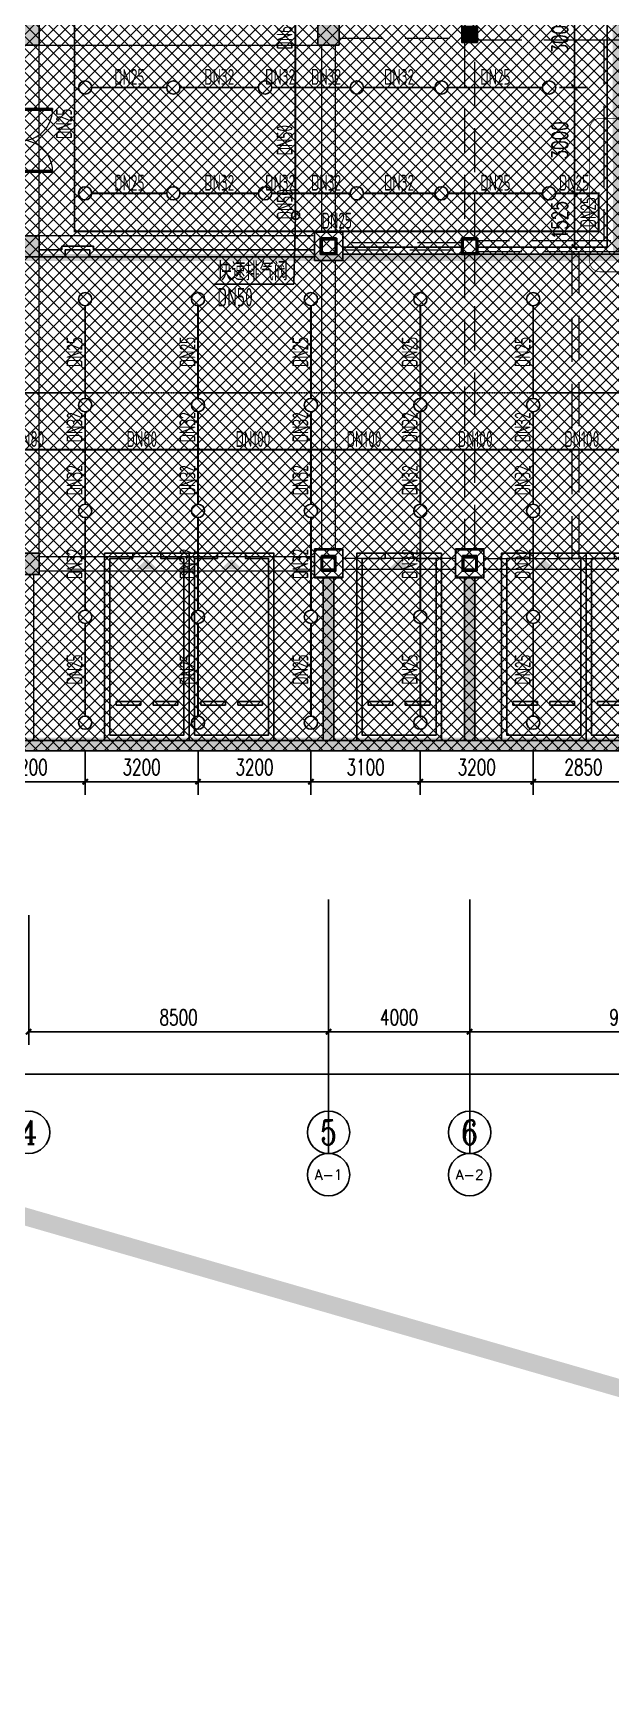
# Model space of a CAD drawing. Extents: x 6824721 to 16538177, y 2478193 to 6665639.
# Drawn here: x 8722892 to 8739264, y 2703713 to 2750739 of the extents above; entities that cross this region are included whole.
import ezdxf
from ezdxf.enums import TextEntityAlignment as Align

# ---------------------------------------------------------------- set-up
doc = ezdxf.new("R2010")
doc.units = 0
doc.header["$LTSCALE"] = 10
for name, pattern in [('__DASH', [0.35, 0.25, -0.1]), ('DASH', [0.35, 0.25, -0.1]), ('短虚线', [187.5, 125, -62.5])]:
    doc.linetypes.add(name, pattern=pattern)
for name, color, linetype in [('0-wo', 8, 'Continuous'), ('00-停车位', 67, 'Continuous'), ('A-COLUMN', 2, 'Continuous'), ('A-WALL', 2, 'Continuous'), ('AXIS', 3, 'Continuous'), ('AXIS_TEXT', 7, 'Continuous'), ('PUB_HATCH', 8, 'Continuous'), ('S-梁-虚线', 4, 'DASH'), ('W-EQUIP_喷头', 7, 'Continuous'), ('W-PIPE-喷淋中', 6, 'Continuous'), ('W-TEXT_喷淋', 7, 'Continuous'), ('W-TWT_DIM', 3, 'Continuous'), ('W-TWT_LEAD', 3, 'Continuous'), ('W-VALVE_喷淋', 7, 'Continuous'), ('WALL', 9, 'Continuous')]:
    doc.layers.add(name, color=color, linetype=linetype)
doc.layers.add('钢柱', color=51, linetype='Continuous', lineweight=35)
doc.layers.add('钢梁', color=141, linetype='Continuous', lineweight=18)
doc.styles.add('_TCH_AXIS', font='COMPLEX', dxfattribs={"bigfont": 'GBCBIG'})
doc.styles.add('_TCH_DIM_T3', font='SIMPLEX', dxfattribs={"width": 0.705882, "bigfont": 'GBCBIG'})
doc.styles.add('_TWT_PIPEDN', font='TSSDENG', dxfattribs={"width": 0.8, "height": 3.5, "bigfont": 'TSSDCHN'})
doc.styles.add('_TWT_SERIAL', font='TSSDENG', dxfattribs={"width": 0.8, "height": 3.5, "bigfont": 'TSSDCHN'})
doc.styles.add('COMPLEX', font='COMPLEX')
doc.styles.add('STANDARD_T3', font='TSSDENG.shx', dxfattribs={"width": 0.56, "bigfont": 'TSSDCHN.shx'})
doc.dimstyles.new('_TCH_ARCH&&150', dxfattribs={"dimtxt": 525, "dimasz": 150, "dimexe": 375, "dimexo": 450, "dimgap": 150, "dimtad": 1, "dimdec": 0, "dimzin": 0, "dimdsep": 46, "dimtxsty": 'STANDARD_T3', "dimblk": 'ARCHTICK', "dimcen": 0.09, "dimclrt": 7, "dimazin": 2, "dimtfac": 1, "dimtdec": 0, "dimtix": 1, "dimtmove": 2, "dimatfit": 3, "dimfxl": 0, "dimtolj": 1, "dimtzin": 0, "dimarcsym": 0})
doc.dimstyles.new('_TWT_ARCH&&150', dxfattribs={"dimtxt": 446.25, "dimasz": 150, "dimexe": 375, "dimexo": 450, "dimgap": 189.375, "dimtad": 1, "dimdec": 0, "dimzin": 0, "dimdsep": 46, "dimtxsty": '_TCH_DIM_T3', "dimblk": 'ARCHTICK', "dimcen": 0.09, "dimclrt": 7, "dimazin": 2, "dimtfac": 1, "dimtdec": 0, "dimtix": 1, "dimtmove": 2, "dimatfit": 3, "dimfxl": 0, "dimtolj": 1, "dimtzin": 0, "dimarcsym": 0})

# ---------------------------------------------------------------- blocks, each defined once
blk = doc.blocks.new('车位2400x5300')
at = {"layer": '00-停车位', "color": 251}
for p, q in [((-875, -1000), (-175, -1000)), ((-875, -1100), (-875, -1000)), ((-875, -1100), (-175, -1100)), ((-175, -1100), (-175, -1000)), ((175, -1000), (875, -1000)), ((175, -1100), (175, -1000)), ((175, -1100), (875, -1100)), ((875, -1100), (875, -1000)), ((400, -5300), (-400, -5300))]:
    blk.add_line(p, q, dxfattribs=at)
blk.add_lwpolyline([(400, -5150), (400, -5300), (1200, -5300), (1200, 0), (-1200, 0), (-1200, -5300), (-400, -5300), (-400, -5150), (-1050, -5150), (-1050, -150), (1050, -150), (1050, -5150), (400, -5150)], dxfattribs=at)
blk.add_lwpolyline([(0, -5150, 0, 600, 0), (0, -4850, 600, 600, 0)], format="xyseb", dxfattribs=at)
blk = doc.blocks.new('_FZH')
blk.add_lwpolyline([(-0.5, -0.5), (0.5, -0.5), (0.5, 0.5), (-0.5, 0.5)], close=True)
at = {"layer": 'PUB_HATCH'}
blk.add_solid([(-0.5, -0.5), (0.5, -0.5), (-0.5, 0.5), (0.5, 0.5)], dxfattribs=at)
blk = doc.blocks.new('$DorLib2D$00000002')
for p, q in [((-0.5, 0), (-0.5, 0.4875)), ((-0.475, 0.4875), (-0.5, 0.4875)), ((-0.475, 0), (-0.475, 0.4875)), ((0.475, 0), (0.475, 0.4875)), ((0.475, 0.4875), (0.5, 0.4875)), ((0.5, 0), (0.5, 0.4875)), ((-0.5, 0), (-0.475, 0)), ((0.5, 0), (0.475, 0))]:
    blk.add_line(p, q)
at = {"lineweight": 13}
for centre, start, end in [((-0.4875, 0), 0, 88.53072), ((0.4875, 0), 91.46928, 180)]:
    blk.add_arc(centre, 0.4875, start, end, dxfattribs=at)
blk = doc.blocks.new('_AXISO')
blk.add_circle((0, 0), 0.5)
at = {"layer": 'AXIS_TEXT', "style": 'COMPLEX', "width": 1.041667}
blk.add_attdef('A', text='', height=0.56, dxfattribs=at).set_placement((-0.25, -0.28), (0.25, -0.28), align=Align.FIT)
blk = doc.blocks.new('_ArchTick')
at = {"color": 0, "linetype": 'ByBlock', "const_width": 0.4}
blk.add_lwpolyline([(-0.5, -0.5), (0.5, 0.5)], dxfattribs=at)
blk = doc.blocks.new('*D206')
at = {"layer": 'AXIS', "color": 0, "lineweight": -2, "transparency": 16777216}
for p, q in [((-75709, 625517), (-75709, 621842)), ((-67209, 625517), (-67209, 621842)), ((-75709, 622217), (-67209, 622217))]:
    blk.add_line(p, q, dxfattribs=at)
at = {"layer": 'Defpoints', "color": 0, "transparency": 16777216}
for p in [(-75709, 625967), (-67209, 625967), (-67209, 622217)]:
    blk.add_point(p, dxfattribs=at)
at = {"layer": 'AXIS', "color": 0, "lineweight": -2, "transparency": 16777216, "xscale": 150, "yscale": 150, "zscale": 150, "rotation": 180}
blk.add_blockref('_ArchTick', (-75709, 622217), dxfattribs=at)
at = {"layer": 'AXIS', "color": 0, "lineweight": -2, "transparency": 16777216, "xscale": 150, "yscale": 150, "zscale": 150}
blk.add_blockref('_ArchTick', (-67209, 622217), dxfattribs=at)
at = {"layer": 'AXIS', "color": 7, "transparency": 16777216, "insert": (-71459, 622629), "char_height": 446.2, "attachment_point": 5, "style": '_TCH_DIM_T3'}
blk.add_mtext('\\A1;8500', dxfattribs=at)
blk = doc.blocks.new('*D207')
at = {"layer": 'AXIS', "color": 0, "lineweight": -2, "transparency": 16777216}
for p, q in [((-67209, 625517), (-67209, 621842)), ((-63209, 625517), (-63209, 621842)), ((-67209, 622217), (-63209, 622217))]:
    blk.add_line(p, q, dxfattribs=at)
at = {"layer": 'Defpoints', "color": 0, "transparency": 16777216}
for p in [(-67209, 625967), (-63209, 625967), (-63209, 622217)]:
    blk.add_point(p, dxfattribs=at)
at = {"layer": 'AXIS', "color": 0, "lineweight": -2, "transparency": 16777216, "xscale": 150, "yscale": 150, "zscale": 150, "rotation": 180}
blk.add_blockref('_ArchTick', (-67209, 622217), dxfattribs=at)
at = {"layer": 'AXIS', "color": 0, "lineweight": -2, "transparency": 16777216, "xscale": 150, "yscale": 150, "zscale": 150}
blk.add_blockref('_ArchTick', (-63209, 622217), dxfattribs=at)
at = {"layer": 'AXIS', "color": 7, "transparency": 16777216, "insert": (-65209, 622629), "char_height": 446.2, "attachment_point": 5, "style": '_TCH_DIM_T3'}
blk.add_mtext('\\A1;4000', dxfattribs=at)
blk = doc.blocks.new('*D208')
at = {"layer": 'AXIS', "color": 0, "lineweight": -2, "transparency": 16777216}
for p, q in [((-63209, 625517), (-63209, 621842)), ((-54209, 625517), (-54209, 621842)), ((-63209, 622217), (-54209, 622217))]:
    blk.add_line(p, q, dxfattribs=at)
at = {"layer": 'Defpoints', "color": 0, "transparency": 16777216}
for p in [(-63209, 625967), (-54209, 625967), (-54209, 622217)]:
    blk.add_point(p, dxfattribs=at)
at = {"layer": 'AXIS', "color": 0, "lineweight": -2, "transparency": 16777216, "xscale": 150, "yscale": 150, "zscale": 150, "rotation": 180}
blk.add_blockref('_ArchTick', (-63209, 622217), dxfattribs=at)
at = {"layer": 'AXIS', "color": 0, "lineweight": -2, "transparency": 16777216, "xscale": 150, "yscale": 150, "zscale": 150}
blk.add_blockref('_ArchTick', (-54209, 622217), dxfattribs=at)
at = {"layer": 'AXIS', "color": 7, "transparency": 16777216, "insert": (-58709, 622629), "char_height": 446.2, "attachment_point": 5, "style": '_TCH_DIM_T3'}
blk.add_mtext('\\A1;9000', dxfattribs=at)
blk = doc.blocks.new('*D264')
at = {"layer": 'AXIS', "color": 0, "lineweight": -2, "transparency": 16777216}
for p, q in [((-95159, 625517), (-95159, 620642)), ((106241, 625517), (106241, 620642)), ((-95159, 621017), (106241, 621017))]:
    blk.add_line(p, q, dxfattribs=at)
at = {"layer": 'Defpoints', "color": 0, "transparency": 16777216}
for p in [(-95159, 625967), (106241, 625967), (106241, 621017)]:
    blk.add_point(p, dxfattribs=at)
at = {"layer": 'AXIS', "color": 0, "lineweight": -2, "transparency": 16777216, "xscale": 150, "yscale": 150, "zscale": 150, "rotation": 180}
blk.add_blockref('_ArchTick', (-95159, 621017), dxfattribs=at)
at = {"layer": 'AXIS', "color": 0, "lineweight": -2, "transparency": 16777216, "xscale": 150, "yscale": 150, "zscale": 150}
blk.add_blockref('_ArchTick', (106241, 621017), dxfattribs=at)
at = {"layer": 'AXIS', "color": 7, "transparency": 16777216, "insert": (5541, 621429), "char_height": 446.2, "attachment_point": 5, "style": '_TCH_DIM_T3'}
blk.add_mtext('\\A1;201400', dxfattribs=at)
blk = doc.blocks.new('jkytk')
at = {"layer": 'WALL', "color": 1, "const_width": 200}
blk.add_lwpolyline([(8417164, 2796727), (8417164, 2780577), (8413214, 2780577), (8413214, 2783127), (8411314, 2783127), (8411314, 2765427), (8417114, 2765427), (8417114, 2753027), (8434039, 2753027), (8434014, 2802402), (8425839, 2802402), (8425839, 2801652), (8417164, 2801652), (8417164, 2796727)], dxfattribs=at)
blk.add_lwpolyline([(8466189, 2792334), (8461189, 2792327), (8461189, 2792327), (8434039, 2792327), (8434039, 2753027), (8434039, 2753027), (8434039, 2759127), (8434039, 2759127), (8434039, 2753027), (8403214, 2753027), (8403214, 2744027), (8403214, 2744027), (8403214, 2739327), (8479774, 2739327), (8512896, 2775811), (8504549, 2783327), (8498891, 2783328), (8498891, 2792315), (8482776, 2792342), (8482776, 2801322), (8466189, 2801322)], close=True, dxfattribs=at)
blk = doc.blocks.new('LIANGMOBAN')
at = {"layer": 'S-梁-虚线', "color": 8, "lineweight": 18}
for p, q in [((1853591, 31028), (1853591, 36428)), ((1853591, 36428), (1861491, 36428)), ((1861591, 36428), (1861591, 31153)), ((1861991, 31153), (1861991, 36428)), ((1861366, 31028), (1853591, 31028)), ((1853591, 22028), (1853591, 30428)), ((1853591, 30428), (1861366, 30428)), ((1861591, 30303), (1861591, 22153)), ((1861991, 22153), (1861991, 30303)), ((1861391, 21928), (1853591, 21928)), ((1865391, 21878), (1862191, 21878)), ((1866191, 21878), (1874391, 21878)), ((1853441, 16728), (1853441, 21428)), ((1853591, 21528), (1861391, 21528)), ((1862191, 21578), (1865391, 21578)), ((1866191, 21578), (1874391, 21578))]:
    blk.add_line(p, q, dxfattribs=at)
at = {"layer": '钢梁', "color": 8, "linetype": '短虚线', "lineweight": 18}
for p, q in [((1862091, 36628), (1865566, 36628)), ((1865641, 36503), (1865641, 30953)), ((1865941, 30953), (1865941, 36503)), ((1866016, 36578), (1868791, 36578)), ((1868791, 36578), (1869741, 36578)), ((1869591, 36578), (1869591, 33653)), ((1869741, 36578), (1871791, 36578)), ((1869591, 33653), (1869591, 30878)), ((1865566, 30828), (1862216, 30828)), ((1862216, 30628), (1865566, 30628)), ((1868791, 30878), (1866016, 30878)), ((1866016, 30578), (1868791, 30578)), ((1868691, 30578), (1868691, 21878)), ((1869791, 30878), (1868791, 30878)), ((1868791, 30578), (1869791, 30578)), ((1868891, 21878), (1868891, 30578)), ((1869791, 30578), (1871791, 30578)), ((1865641, 30503), (1865641, 22153)), ((1865941, 22153), (1865941, 30503))]:
    blk.add_line(p, q, dxfattribs=at)
blk = doc.blocks.new('*D1309')
at = {"layer": 'Defpoints', "color": 0, "transparency": 16777216}
for p in [(8737364, 2752201), (8738232, 2752201), (8737364, 2749201)]:
    blk.add_point(p, dxfattribs=at)
at = {"layer": 'W-TWT_DIM', "color": 0, "lineweight": -2, "transparency": 16777216}
for p, q in [((8737814, 2752201), (8738607, 2752201)), ((8738232, 2749201), (8738232, 2752201)), ((8737814, 2749201), (8738607, 2749201))]:
    blk.add_line(p, q, dxfattribs=at)
at = {"layer": 'W-TWT_DIM', "color": 0, "lineweight": -2, "transparency": 16777216, "xscale": 150, "yscale": 150, "zscale": 150}
for p, rotation in [((8738232, 2752201), 90), ((8738232, 2749201), 270)]:
    blk.add_blockref('_ArchTick', p, dxfattribs=dict(at, rotation=rotation))
at = {"layer": 'W-TWT_DIM', "color": 7, "transparency": 16777216, "insert": (8737819, 2750701), "char_height": 446.2, "attachment_point": 5, "rotation": 90, "style": '_TCH_DIM_T3'}
blk.add_mtext('\\A1;3000', dxfattribs=at)
blk = doc.blocks.new('*D1310')
at = {"layer": 'Defpoints', "color": 0, "transparency": 16777216}
for p in [(8737364, 2749201), (8738232, 2749201), (8737364, 2746201)]:
    blk.add_point(p, dxfattribs=at)
at = {"layer": 'W-TWT_DIM', "color": 0, "lineweight": -2, "transparency": 16777216}
for p, q in [((8737814, 2749201), (8738607, 2749201)), ((8738232, 2746201), (8738232, 2749201)), ((8737814, 2746201), (8738607, 2746201))]:
    blk.add_line(p, q, dxfattribs=at)
at = {"layer": 'W-TWT_DIM', "color": 0, "lineweight": -2, "transparency": 16777216, "xscale": 150, "yscale": 150, "zscale": 150}
for p, rotation in [((8738232, 2749201), 90), ((8738232, 2746201), 270)]:
    blk.add_blockref('_ArchTick', p, dxfattribs=dict(at, rotation=rotation))
at = {"layer": 'W-TWT_DIM', "color": 7, "transparency": 16777216, "insert": (8737819, 2747701), "char_height": 446.2, "attachment_point": 5, "rotation": 90, "style": '_TCH_DIM_T3'}
blk.add_mtext('\\A1;3000', dxfattribs=at)
blk = doc.blocks.new('*D1311')
at = {"layer": 'Defpoints', "color": 0, "transparency": 16777216}
for p in [(8737364, 2746201), (8738232, 2746201), (8737364, 2744676)]:
    blk.add_point(p, dxfattribs=at)
at = {"layer": 'W-TWT_DIM', "color": 0, "lineweight": -2, "transparency": 16777216}
for p, q in [((8737814, 2746201), (8738607, 2746201)), ((8738232, 2744676), (8738232, 2746201)), ((8737814, 2744676), (8738607, 2744676))]:
    blk.add_line(p, q, dxfattribs=at)
at = {"layer": 'W-TWT_DIM', "color": 0, "lineweight": -2, "transparency": 16777216, "xscale": 150, "yscale": 150, "zscale": 150}
for p, rotation in [((8738232, 2746201), 90), ((8738232, 2744676), 270)]:
    blk.add_blockref('_ArchTick', p, dxfattribs=dict(at, rotation=rotation))
at = {"layer": 'W-TWT_DIM', "color": 7, "transparency": 16777216, "insert": (8737819, 2745439), "char_height": 446.2, "attachment_point": 5, "rotation": 90, "style": '_TCH_DIM_T3'}
blk.add_mtext('\\A1;1525', dxfattribs=at)
blk = doc.blocks.new('*D1360')
at = {"layer": 'Defpoints', "color": 0, "transparency": 16777216}
for p in [(8721164, 2730855), (8724364, 2730855), (8724364, 2729529)]:
    blk.add_point(p, dxfattribs=at)
at = {"layer": 'W-TWT_DIM', "color": 0, "lineweight": -2, "transparency": 16777216}
for p, q in [((8721164, 2730405), (8721164, 2729154)), ((8724364, 2730405), (8724364, 2729154)), ((8721164, 2729529), (8724364, 2729529))]:
    blk.add_line(p, q, dxfattribs=at)
at = {"layer": 'W-TWT_DIM', "color": 0, "lineweight": -2, "transparency": 16777216, "xscale": 150, "yscale": 150, "zscale": 150, "rotation": 180}
blk.add_blockref('_ArchTick', (8721164, 2729529), dxfattribs=at)
at = {"layer": 'W-TWT_DIM', "color": 0, "lineweight": -2, "transparency": 16777216, "xscale": 150, "yscale": 150, "zscale": 150}
blk.add_blockref('_ArchTick', (8724364, 2729529), dxfattribs=at)
at = {"layer": 'W-TWT_DIM', "color": 7, "transparency": 16777216, "insert": (8722764, 2729941), "char_height": 446.2, "attachment_point": 5, "style": '_TCH_DIM_T3'}
blk.add_mtext('\\A1;3200', dxfattribs=at)
blk = doc.blocks.new('*D1361')
at = {"layer": 'Defpoints', "color": 0, "transparency": 16777216}
for p in [(8724364, 2730855), (8727564, 2730855), (8727564, 2729529)]:
    blk.add_point(p, dxfattribs=at)
at = {"layer": 'W-TWT_DIM', "color": 0, "lineweight": -2, "transparency": 16777216}
for p, q in [((8724364, 2730405), (8724364, 2729154)), ((8727564, 2730405), (8727564, 2729154)), ((8724364, 2729529), (8727564, 2729529))]:
    blk.add_line(p, q, dxfattribs=at)
at = {"layer": 'W-TWT_DIM', "color": 0, "lineweight": -2, "transparency": 16777216, "xscale": 150, "yscale": 150, "zscale": 150, "rotation": 180}
blk.add_blockref('_ArchTick', (8724364, 2729529), dxfattribs=at)
at = {"layer": 'W-TWT_DIM', "color": 0, "lineweight": -2, "transparency": 16777216, "xscale": 150, "yscale": 150, "zscale": 150}
blk.add_blockref('_ArchTick', (8727564, 2729529), dxfattribs=at)
at = {"layer": 'W-TWT_DIM', "color": 7, "transparency": 16777216, "insert": (8725964, 2729941), "char_height": 446.2, "attachment_point": 5, "style": '_TCH_DIM_T3'}
blk.add_mtext('\\A1;3200', dxfattribs=at)
blk = doc.blocks.new('*D1362')
at = {"layer": 'Defpoints', "color": 0, "transparency": 16777216}
for p in [(8727564, 2730855), (8730764, 2730855), (8730764, 2729529)]:
    blk.add_point(p, dxfattribs=at)
at = {"layer": 'W-TWT_DIM', "color": 0, "lineweight": -2, "transparency": 16777216}
for p, q in [((8727564, 2730405), (8727564, 2729154)), ((8730764, 2730405), (8730764, 2729154)), ((8727564, 2729529), (8730764, 2729529))]:
    blk.add_line(p, q, dxfattribs=at)
at = {"layer": 'W-TWT_DIM', "color": 0, "lineweight": -2, "transparency": 16777216, "xscale": 150, "yscale": 150, "zscale": 150, "rotation": 180}
blk.add_blockref('_ArchTick', (8727564, 2729529), dxfattribs=at)
at = {"layer": 'W-TWT_DIM', "color": 0, "lineweight": -2, "transparency": 16777216, "xscale": 150, "yscale": 150, "zscale": 150}
blk.add_blockref('_ArchTick', (8730764, 2729529), dxfattribs=at)
at = {"layer": 'W-TWT_DIM', "color": 7, "transparency": 16777216, "insert": (8729164, 2729941), "char_height": 446.2, "attachment_point": 5, "style": '_TCH_DIM_T3'}
blk.add_mtext('\\A1;3200', dxfattribs=at)
blk = doc.blocks.new('*D1363')
at = {"layer": 'Defpoints', "color": 0, "transparency": 16777216}
for p in [(8730764, 2730855), (8733864, 2730855), (8733864, 2729529)]:
    blk.add_point(p, dxfattribs=at)
at = {"layer": 'W-TWT_DIM', "color": 0, "lineweight": -2, "transparency": 16777216}
for p, q in [((8730764, 2730405), (8730764, 2729154)), ((8733864, 2730405), (8733864, 2729154)), ((8730764, 2729529), (8733864, 2729529))]:
    blk.add_line(p, q, dxfattribs=at)
at = {"layer": 'W-TWT_DIM', "color": 0, "lineweight": -2, "transparency": 16777216, "xscale": 150, "yscale": 150, "zscale": 150, "rotation": 180}
blk.add_blockref('_ArchTick', (8730764, 2729529), dxfattribs=at)
at = {"layer": 'W-TWT_DIM', "color": 0, "lineweight": -2, "transparency": 16777216, "xscale": 150, "yscale": 150, "zscale": 150}
blk.add_blockref('_ArchTick', (8733864, 2729529), dxfattribs=at)
at = {"layer": 'W-TWT_DIM', "color": 7, "transparency": 16777216, "insert": (8732314, 2729941), "char_height": 446.2, "attachment_point": 5, "style": '_TCH_DIM_T3'}
blk.add_mtext('\\A1;3100', dxfattribs=at)
blk = doc.blocks.new('*D1364')
at = {"layer": 'Defpoints', "color": 0, "transparency": 16777216}
for p in [(8733864, 2730855), (8737064, 2730855), (8737064, 2729529)]:
    blk.add_point(p, dxfattribs=at)
at = {"layer": 'W-TWT_DIM', "color": 0, "lineweight": -2, "transparency": 16777216}
for p, q in [((8733864, 2730405), (8733864, 2729154)), ((8737064, 2730405), (8737064, 2729154)), ((8733864, 2729529), (8737064, 2729529))]:
    blk.add_line(p, q, dxfattribs=at)
at = {"layer": 'W-TWT_DIM', "color": 0, "lineweight": -2, "transparency": 16777216, "xscale": 150, "yscale": 150, "zscale": 150, "rotation": 180}
blk.add_blockref('_ArchTick', (8733864, 2729529), dxfattribs=at)
at = {"layer": 'W-TWT_DIM', "color": 0, "lineweight": -2, "transparency": 16777216, "xscale": 150, "yscale": 150, "zscale": 150}
blk.add_blockref('_ArchTick', (8737064, 2729529), dxfattribs=at)
at = {"layer": 'W-TWT_DIM', "color": 7, "transparency": 16777216, "insert": (8735464, 2729941), "char_height": 446.2, "attachment_point": 5, "style": '_TCH_DIM_T3'}
blk.add_mtext('\\A1;3200', dxfattribs=at)
blk = doc.blocks.new('*D1365')
at = {"layer": 'Defpoints', "color": 0, "transparency": 16777216}
for p in [(8737064, 2730855), (8739914, 2730855), (8739914, 2729529)]:
    blk.add_point(p, dxfattribs=at)
at = {"layer": 'W-TWT_DIM', "color": 0, "lineweight": -2, "transparency": 16777216}
for p, q in [((8737064, 2730405), (8737064, 2729154)), ((8739914, 2730405), (8739914, 2729154)), ((8737064, 2729529), (8739914, 2729529))]:
    blk.add_line(p, q, dxfattribs=at)
at = {"layer": 'W-TWT_DIM', "color": 0, "lineweight": -2, "transparency": 16777216, "xscale": 150, "yscale": 150, "zscale": 150, "rotation": 180}
blk.add_blockref('_ArchTick', (8737064, 2729529), dxfattribs=at)
at = {"layer": 'W-TWT_DIM', "color": 0, "lineweight": -2, "transparency": 16777216, "xscale": 150, "yscale": 150, "zscale": 150}
blk.add_blockref('_ArchTick', (8739914, 2729529), dxfattribs=at)
at = {"layer": 'W-TWT_DIM', "color": 7, "transparency": 16777216, "insert": (8738489, 2729941), "char_height": 446.2, "attachment_point": 5, "style": '_TCH_DIM_T3'}
blk.add_mtext('\\A1;2850', dxfattribs=at)
blk = doc.blocks.new('$TwtSys$00000125')
blk.add_circle((0, 0, 0), 1)
blk = doc.blocks.new('*X173')
at = {"color": 0}
for p, q in [((67765, 41337), (67838, 41410)), ((67846, 41260), (67765, 41341)), ((67766, 41321), (67854, 41409)), ((67828, 41261), (67766, 41323)), ((67861, 41263), (67768, 41356)), ((67769, 41358), (67817, 41406)), ((67770, 41307), (67868, 41405)), ((67874, 41268), (67773, 41369)), ((67776, 41295), (67880, 41399)), ((67799, 41272), (67777, 41294)), ((67885, 41275), (67780, 41380)), ((67784, 41285), (67890, 41391)), ((67894, 41283), (67788, 41389)), ((67793, 41277), (67898, 41382)), ((67902, 41293), (67798, 41397)), ((67804, 41269), (67906, 41371)), ((67908, 41304), (67809, 41403)), ((67816, 41264), (67911, 41359)), ((67913, 41318), (67822, 41408)), ((67830, 41261), (67914, 41345)), ((67915, 41333), (67838, 41410)), ((67848, 41260), (67914, 41327)), ((67913, 41353), (67858, 41408)), ((67872, 41267), (67908, 41303))]:
    blk.add_line(p, q, dxfattribs=at)
blk = doc.blocks.new('$VALVE$00000374')
at = {"elevation": 0}
blk.add_lwpolyline([(-63, 0, 1), (63, 0, 1), (-63, 0, 1.063538)], format="xyb", dxfattribs=at)
at = {"color": 7}
for radius in [6.64, 4.98]:
    blk.add_circle((0, 0, 0), radius, dxfattribs=at)
for p in [(-63, 0, 0), (63, 0, 0)]:
    blk.add_point(p)
at = {"color": 7, "xscale": 0.0637181236379547, "yscale": 0.0637181236379547, "zscale": 0.0637181236379547}
blk.add_blockref('*X173', (-4323, -2634, 0), dxfattribs=at)
blk = doc.blocks.new('wet 45u67i')
at = {"layer": 'AXIS', "color": 3}
for p, q in [((-67208.6, 625966.8), (-67208.6, 618766.8)), ((-67208.6, 625966.8), (-67208.6, 619966.8)), ((-63208.6, 625966.8), (-63208.6, 618766.8)), ((-63208.6, 625966.8), (-63208.6, 619966.8))]:
    blk.add_line(p, q, dxfattribs=at)
ref = blk.add_blockref('_AXISO', (-75708.6, 619366.8), dxfattribs=dict(at, xscale=1200, yscale=1200, zscale=1200))
ref.add_attrib('A', '4', dxfattribs={"layer": 'AXIS_TEXT', "height": 668.2, "style": '_TCH_AXIS'}).set_placement((-75963.2, 619032.8), (-75454.1, 619032.8), align=Align.FIT)
ref = blk.add_blockref('_AXISO', (-67208.6, 619366.8), dxfattribs=dict(at, xscale=1200, yscale=1200, zscale=1200))
ref.add_attrib('A', '5', dxfattribs={"layer": 'AXIS_TEXT', "height": 698.9, "style": '_TCH_AXIS'}).set_placement((-67441.6, 619017.4), (-66975.6, 619017.4), align=Align.FIT)
ref = blk.add_blockref('_AXISO', (-63208.6, 619366.8), dxfattribs=dict(at, xscale=1200, yscale=1200, zscale=1200))
ref.add_attrib('A', '6', dxfattribs={"layer": 'AXIS_TEXT', "height": 698.9, "style": '_TCH_AXIS'}).set_placement((-63441.6, 619017.4), (-62975.6, 619017.4), align=Align.FIT)
ref = blk.add_blockref('_AXISO', (-67208.6, 618166.8), dxfattribs=dict(at, xscale=1200, yscale=1200, zscale=1200))
ref.add_attrib('A', 'A-1', dxfattribs={"layer": 'AXIS_TEXT', "height": 294.94, "style": '_TCH_AXIS'}).set_placement((-67601.9, 618019.4), (-66815.4, 618019.4), align=Align.FIT)
ref = blk.add_blockref('_AXISO', (-63208.6, 618166.8), dxfattribs=dict(at, xscale=1200, yscale=1200, zscale=1200))
ref.add_attrib('A', 'A-2', dxfattribs={"layer": 'AXIS_TEXT', "height": 273.43, "style": '_TCH_AXIS'}).set_placement((-63605.7, 618030.1), (-62811.5, 618030.1), align=Align.FIT)
for p1, p2, distance, picture, middle in [((-95158.6, 625966.8), (106241.4, 625966.8), -4950, '*D264', (5541.4, 621429.3)), ((-75708.6, 625966.8), (-67208.6, 625966.8), -3750, '*D206', (-71458.6, 622629.3)), ((-67208.6, 625966.8), (-63208.6, 625966.8), -3750, '*D207', (-65208.6, 622629.3)), ((-63208.6, 625966.8), (-54208.6, 625966.8), -3750, '*D208', (-58708.6, 622629.3))]:
    dim = blk.add_aligned_dim(p1=p1, p2=p2, distance=distance, dimstyle='_TCH_ARCH&&150', dxfattribs=at)
    dim.commit()
    dim.dimension.update_dxf_attribs({"geometry": picture, "text_midpoint": middle})

msp = doc.modelspace()

# ---------------------------------------------------------------- hatches: boundary and pattern name
h = msp.add_hatch()
h.set_pattern_fill('ANSI37', color=8, scale=150)
h.set_pattern_definition([(45, (8303016.86, 2710265.2), (-168.3798, 168.3798), []), (135, (8303016.86, 2710265.2), (-168.3798, -168.3798), [])])
h.paths.add_polyline_path([(8824414.1, 2949451.5), (8824414.1, 2935151.5), (8842714.1, 2935151.5), (8842714.1, 2879526.5), (8827964.1, 2879526.5), (8827964.1, 2881476.5), (8830839.1, 2881476.5), (8830939.1, 2886876.5), (8804334.6, 2886876.5), (8804142.3, 2820149.7), (8833564.1, 2820152.3), (8833564.1, 2817714.5), (8841204.8, 2810768), (8839163.9, 2808501.4), (8843102.6, 2804955), (8820829.2, 2780217.9), (8820829.2, 2770055.4), (8785124.6, 2730401.5), (8708264.1, 2730401.5), (8708264.1, 2736351.5), (8695014.1, 2750701.5), (8695014.1, 2775001.5), (8703014.1, 2775002.8), (8703014.1, 2949451.5), (8712039.3, 2949451.5)])
at = {"layer": '0-wo'}
msp.add_hatch(color=8, dxfattribs=at).paths.add_polyline_path([(8753264.1, 2730401.5), (8753264.1, 2730701.5), (8708564.1, 2730701.5), (8708264.1, 2730401.5)])
at = {"layer": 'PUB_HATCH'}
for points in [[(8731264.1, 2730601.5), (8731414.1, 2730701.5), (8731414.1, 2735326.5), (8731114.1, 2735326.5), (8731114.1, 2730701.5)], [(8735264.1, 2730601.5), (8735414.1, 2730701.5), (8735414.1, 2735326.5), (8735114.1, 2735326.5), (8735114.1, 2730701.5)], [(8735264.1, 2730601.5), (8735114.1, 2730701.5), (8731414.1, 2730701.5), (8731264.1, 2730601.5), (8731264.1, 2730401.5), (8735264.1, 2730401.5)], [(8744264.1, 2730601.5), (8744114.1, 2730701.5), (8735414.1, 2730701.5), (8735264.1, 2730601.5), (8735264.1, 2730401.5), (8744264.1, 2730401.5)]]:
    msp.add_hatch(color=8, dxfattribs=at).paths.add_polyline_path(points)
at = {"layer": 'W-PIPE-喷淋中'}
for points in [[(8738921.5, 2746201.5), (8738921.5, 2746227.7), (8738947.8, 2746227.7)], [(8738921.5, 2746201.5), (8738947.8, 2746201.5), (8738947.8, 2746227.7)], [(8724064.1, 2745126.5), (8724064.1, 2745100.2), (8724037.8, 2745100.2)], [(8724064.1, 2745126.5), (8724037.8, 2745126.5), (8724037.8, 2745100.2)], [(8738921.5, 2745126.5), (8738947.8, 2745126.5), (8738947.8, 2745100.2)], [(8738921.5, 2745126.5), (8738921.5, 2745100.2), (8738947.8, 2745100.2)]]:
    msp.add_hatch(color=256, dxfattribs=at).paths.add_polyline_path(points)

# ---------------------------------------------------------------- linework, layer by layer
at = {"layer": '0-wo', "color": 8}
for p, q in [((8739164.1, 2783701.5), (8739164.1, 2747726.5)), ((8739164.1, 2747726.5), (8739164.1, 2744826.5)), ((8731664.1, 2745101.5), (8730864.1, 2745101.5)), ((8730864.1, 2745101.5), (8730864.1, 2744301.5)), ((8731664.1, 2744301.5), (8731664.1, 2745101.5)), ((8735489.1, 2744926.5), (8735039.1, 2744926.5)), ((8735039.1, 2744926.5), (8735039.1, 2744476.5)), ((8735489.1, 2744476.5), (8735489.1, 2744926.5)), ((8723064.1, 2744601.5), (8723702, 2744601.5)), ((8723702, 2744601.5), (8723702, 2744701.5)), ((8723702, 2744701.5), (8724602, 2744701.5)), ((8723802, 2744401.5), (8723802, 2744601.5)), ((8723802, 2744601.5), (8724502, 2744601.5)), ((8724502, 2744401.5), (8724502, 2744601.5)), ((8724602, 2744601.5), (8724602, 2744701.5)), ((8724602, 2744601.5), (8730864.1, 2744601.5)), ((8730864.1, 2744601.5), (8730864.1, 2744401.5)), ((8731664.1, 2744676.5), (8735039.1, 2744676.5)), ((8731664.1, 2744676.5), (8731664.1, 2744476.5)), ((8731664.1, 2744476.5), (8735039.1, 2744476.5)), ((8735039.1, 2744476.5), (8735489.1, 2744476.5)), ((8735489.1, 2744676.5), (8739164.1, 2744676.5)), ((8735489.1, 2744476.5), (8739264.1, 2744476.5)), ((8739164.1, 2744826.5), (8739164.1, 2744676.5)), ((8739264.1, 2744476.5), (8744039.1, 2744476.5)), ((8723064.1, 2744401.5), (8723802, 2744401.5)), ((8724502, 2744401.5), (8730864.1, 2744401.5)), ((8730864.1, 2744301.5), (8731664.1, 2744301.5)), ((8731664.1, 2736101.5), (8730864.1, 2736101.5)), ((8730864.1, 2736101.5), (8730864.1, 2735301.5)), ((8731664.1, 2735301.5), (8731664.1, 2736101.5)), ((8735664.1, 2736101.5), (8734864.1, 2736101.5)), ((8734864.1, 2736101.5), (8734864.1, 2735301.5)), ((8735664.1, 2735301.5), (8735664.1, 2736101.5)), ((8730864.1, 2735301.5), (8731664.1, 2735301.5)), ((8734864.1, 2735301.5), (8735664.1, 2735301.5)), ((8753264.1, 2730401.5), (8708264.1, 2730401.5)), ((8753264.1, 2730701.5), (8708564.1, 2730701.5))]:
    msp.add_line(p, q, dxfattribs=at)
at = {"layer": '0-wo', "color": 8, "const_width": 500, "flags": 128}
msp.add_lwpolyline([(8691080.4, 2969119.7), (8705176, 2967745.3), (8719304.3, 2966762.9), (8733454.4, 2966173.1), (8747615.4, 2965976.5), (8823194.8, 2965976.5), (8898774.1, 2965976.5), (8906244.1, 2965790.4), (8913695.6, 2965232.5), (8921110, 2964304.2), (8928469, 2963007.8), (8935754.4, 2961346.6), (8942947.9, 2959324.6), (8950031.8, 2956946.9), (8956988.6, 2954219.3), (8963800.8, 2951148.7), (8970451.7, 2947742.7), (8976924.7, 2944009.6), (8983203.8, 2939958.9), (8911619.7, 2861304.6), (8840035.6, 2782650.4), (8768451.5, 2703996.1), (8691080.4, 2726323), (8691080.4, 2847721.3)], close=True, dxfattribs=at)
at = {"layer": '0-wo', "color": 8, "linetype": 'DASH', "const_width": 20}
msp.add_lwpolyline([(8744889.1, 2748326.5), (8738964.1, 2748326.5, 0.4142136), (8738664.1, 2748026.5), (8738664.1, 2744276.5, 0.4142136), (8738964.1, 2743976.5), (8744889.1, 2743976.5, 0.4142136), (8745189.1, 2744276.5), (8745189.1, 2748026.5, 0.4142136)], format="xyb", close=True, dxfattribs=at)
at = {"layer": '0-wo', "color": 8, "lineweight": 35}
for points in [[(8731489.1, 2744926.5), (8731039.1, 2744926.5), (8731039.1, 2744476.5), (8731489.1, 2744476.5)], [(8735489.1, 2744926.5), (8735039.1, 2744926.5), (8735039.1, 2744476.5), (8735489.1, 2744476.5)], [(8731459.1, 2744506.5), (8731069.1, 2744506.5), (8731069.1, 2744896.5), (8731459.1, 2744896.5)], [(8735459.1, 2744506.5), (8735069.1, 2744506.5), (8735069.1, 2744896.5), (8735459.1, 2744896.5)], [(8731464.1, 2735901.5), (8731064.1, 2735901.5), (8731064.1, 2735501.5), (8731464.1, 2735501.5)], [(8731444.1, 2735521.5), (8731084.1, 2735521.5), (8731084.1, 2735881.5), (8731444.1, 2735881.5)], [(8735464.1, 2735901.5), (8735064.1, 2735901.5), (8735064.1, 2735501.5), (8735464.1, 2735501.5)], [(8735444.1, 2735521.5), (8735084.1, 2735521.5), (8735084.1, 2735881.5), (8735444.1, 2735881.5)]]:
    msp.add_lwpolyline(points, close=True, dxfattribs=at)
at = {"layer": '0-wo', "color": 8, "linetype": '__DASH', "ltscale": 1.5}
msp.add_lwpolyline([(8744464.1, 2740551.5), (8709024.1, 2740551.5)], dxfattribs=at)
at = {"layer": 'A-COLUMN', "color": 8}
for p, q in [((8731664.1, 2736126.5), (8730864.1, 2736126.5)), ((8730864.1, 2736126.5), (8730864.1, 2735326.5)), ((8731664.1, 2735326.5), (8731664.1, 2736126.5)), ((8735664.1, 2736126.5), (8734864.1, 2736126.5)), ((8734864.1, 2736126.5), (8734864.1, 2735326.5)), ((8735664.1, 2735326.5), (8735664.1, 2736126.5)), ((8730864.1, 2735326.5), (8731664.1, 2735326.5)), ((8734864.1, 2735326.5), (8735664.1, 2735326.5))]:
    msp.add_line(p, q, dxfattribs=at)
at = {"layer": 'A-WALL', "color": 8}
for p, q in [((8731114.1, 2730701.5), (8731114.1, 2735326.5)), ((8731114.1, 2735326.5), (8731414.1, 2735326.5)), ((8731414.1, 2730701.5), (8731414.1, 2735326.5)), ((8735114.1, 2730701.5), (8735114.1, 2735326.5)), ((8735114.1, 2735326.5), (8735414.1, 2735326.5)), ((8735414.1, 2730701.5), (8735414.1, 2735326.5)), ((8735264.1, 2730401.5), (8731264.1, 2730401.5)), ((8735114.1, 2730701.5), (8731414.1, 2730701.5)), ((8744264.1, 2730401.5), (8735264.1, 2730401.5)), ((8744114.1, 2730701.5), (8735414.1, 2730701.5))]:
    msp.add_line(p, q, dxfattribs=at)
at = {"layer": 'W-PIPE-喷淋中', "ltscale": 1.5, "const_width": 52.5}
for points in [[(8730319.7, 2752201.5), (8730319.7, 2749201.5)], [(8724064.1, 2751210.4), (8724064.1, 2745126.5)], [(8726676.6, 2749201.5), (8724551.6, 2749201.5)], [(8729276.6, 2749201.5), (8727051.6, 2749201.5)], [(8730319.7, 2749201.5), (8729651.6, 2749201.5)], [(8731876.6, 2749201.5), (8730319.7, 2749201.5)], [(8730319.7, 2749201.5), (8730319.7, 2746201.5)], [(8732251.6, 2749201.5), (8734276.6, 2749201.5)], [(8734651.6, 2749201.5), (8737326.6, 2749201.5)], [(8726676.6, 2746201.5), (8724551.6, 2746201.5)], [(8729276.6, 2746201.5), (8727051.6, 2746201.5)], [(8730319.7, 2746201.5), (8729651.6, 2746201.5)], [(8731876.6, 2746201.5), (8730319.7, 2746201.5)], [(8730319.7, 2746201.5), (8730319.7, 2745574.5)], [(8732251.6, 2746201.5), (8734276.6, 2746201.5)], [(8734651.6, 2746201.5), (8737326.6, 2746201.5)], [(8737701.6, 2746201.5), (8738921.5, 2746201.5)], [(8738921.5, 2746201.5), (8738921.5, 2745126.5)], [(8724064.1, 2745126.5), (8738921.5, 2745126.5)], [(8724364.1, 2740389), (8724364.1, 2743014)], [(8727564.1, 2740389), (8727564.1, 2743014)], [(8730764.1, 2740389), (8730764.1, 2743014)], [(8733864.1, 2740389), (8733864.1, 2743014)], [(8737064.1, 2740389), (8737064.1, 2743014)], [(8724364.1, 2738939), (8724364.1, 2740014)], [(8727564.1, 2738939), (8727564.1, 2740014)], [(8730764.1, 2738939), (8730764.1, 2740014)], [(8733864.1, 2738939), (8733864.1, 2740014)], [(8737064.1, 2738939), (8737064.1, 2740014)], [(8724364.1, 2738939), (8721164.1, 2738939)], [(8724364.1, 2737389), (8724364.1, 2738939)], [(8727564.1, 2738939), (8724364.1, 2738939)], [(8727564.1, 2737389), (8727564.1, 2738939)], [(8730764.1, 2738939), (8727564.1, 2738939)], [(8730764.1, 2737389), (8730764.1, 2738939)], [(8733864.1, 2738939), (8730764.1, 2738939)], [(8733864.1, 2737389), (8733864.1, 2738939)], [(8737064.1, 2738939), (8733864.1, 2738939)], [(8737064.1, 2737389), (8737064.1, 2738939)], [(8739908.4, 2738939), (8737064.1, 2738939)], [(8724364.1, 2737014), (8724364.1, 2734389)], [(8727564.1, 2737014), (8727564.1, 2734389)], [(8730764.1, 2737014), (8730764.1, 2734389)], [(8733864.1, 2737014), (8733864.1, 2734389)], [(8737064.1, 2737014), (8737064.1, 2734389)], [(8724364.1, 2734014), (8724364.1, 2731389)], [(8727564.1, 2734014), (8727564.1, 2731389)], [(8730764.1, 2734014), (8730764.1, 2731389)], [(8733864.1, 2734014), (8733864.1, 2731389)], [(8737064.1, 2734014), (8737064.1, 2731389)]]:
    msp.add_lwpolyline(points, dxfattribs=at)
at = {"layer": 'W-TWT_LEAD'}
for p, q in [((8730331.1, 2745590.1), (8730282.3, 2743625)), ((8730282.3, 2743625), (8728007.8, 2743625))]:
    msp.add_line(p, q, dxfattribs=at)
at = {"layer": '钢柱', "color": 8, "lineweight": 35}
for points in [[(8731464.1, 2735926.5), (8731064.1, 2735926.5), (8731064.1, 2735526.5), (8731464.1, 2735526.5)], [(8731444.1, 2735546.5), (8731084.1, 2735546.5), (8731084.1, 2735906.5), (8731444.1, 2735906.5)], [(8735464.1, 2735926.5), (8735064.1, 2735926.5), (8735064.1, 2735526.5), (8735464.1, 2735526.5)], [(8735444.1, 2735546.5), (8735084.1, 2735546.5), (8735084.1, 2735906.5), (8735444.1, 2735906.5)]]:
    msp.add_lwpolyline(points, close=True, dxfattribs=at)

# ---------------------------------------------------------------- block references
msp.add_blockref('jkytk', (305383.7, -8645.8))
at = {"layer": '0-wo'}
msp.add_blockref('wet 45u67i', (8798472.7, 2100226.9), dxfattribs=at)
at = {"layer": '0-wo', "color": 8, "rotation": 90}
for name, p, xscale, yscale, zscale in [('_FZH', (8722764.1, 2750701.5), 600, 600, 600), ('_FZH', (8731264.1, 2750701.5), 600, 600, 600), ('_FZH', (8735264.1, 2750701.5), 450, 450, 450), ('$DorLib2D$00000002', (8722564.1, 2747701.5), -1800, -1800, 200), ('_FZH', (8722764.1, 2744701.5), 600, 600, 600), ('_FZH', (8722764.1, 2735701.5), 600, 600, 600)]:
    msp.add_blockref(name, p, dxfattribs=dict(at, xscale=xscale, yscale=yscale, zscale=zscale))
at = {"layer": '0-wo', "color": 8, "rotation": 180}
for p in [(8726114.1, 2730701.5), (8728514.1, 2730701.5), (8733264.1, 2730701.5), (8737364.1, 2730701.5), (8739764.1, 2730701.5)]:
    msp.add_blockref('车位2400x5300', p, dxfattribs=at)
at = {"layer": 'W-EQUIP_喷头', "xscale": 187.5, "yscale": 187.5, "zscale": 187.5}
for p in [(8724364.1, 2749201.5), (8726864.1, 2749201.5), (8729464.1, 2749201.5), (8732064.1, 2749201.5), (8734464.1, 2749201.5), (8737514.1, 2749201.5), (8724364.1, 2746201.5), (8726864.1, 2746201.5), (8729464.1, 2746201.5), (8732064.1, 2746201.5), (8734464.1, 2746201.5), (8737514.1, 2746201.5), (8724364.1, 2743201.5), (8727564.1, 2743201.5), (8730764.1, 2743201.5), (8733864.1, 2743201.5), (8737064.1, 2743201.5), (8724364.1, 2740201.5), (8727564.1, 2740201.5), (8730764.1, 2740201.5), (8733864.1, 2740201.5), (8737064.1, 2740201.5), (8724364.1, 2737201.5), (8727564.1, 2737201.5), (8730764.1, 2737201.5), (8733864.1, 2737201.5), (8737064.1, 2737201.5), (8724364.1, 2734201.5), (8727564.1, 2734201.5), (8730764.1, 2734201.5), (8733864.1, 2734201.5), (8737064.1, 2734201.5), (8724364.1, 2731201.5), (8727564.1, 2731201.5), (8730764.1, 2731201.5), (8733864.1, 2731201.5), (8737064.1, 2731201.5)]:
    msp.add_blockref('$TwtSys$00000125', p, dxfattribs=at)
at = {"layer": 'W-VALVE_喷淋', "xscale": -1.8, "yscale": -1.8, "zscale": 1.8, "rotation": 269.9999999997196}
msp.add_blockref('$VALVE$00000374', (8730331.1, 2745578.1), dxfattribs=at)
at = {"layer": '钢梁', "color": 6}
msp.add_blockref('LIANGMOBAN', (6869472.7, 2713973), dxfattribs=at)

# ---------------------------------------------------------------- texts
at = {"layer": 'W-TEXT_喷淋', "style": '_TWT_PIPEDN', "width": 0.64}
for s, p in [('DN65', (8730244.7, 2750275)), ('DN25', (8723989.1, 2747742)), ('DN50', (8730244.7, 2747275)), ('DN50', (8730244.7, 2745461.5)), ('DN25', (8738846.5, 2745237.5)), ('DN25', (8724289.1, 2741275)), ('DN25', (8727489.1, 2741275)), ('DN25', (8730689.1, 2741275)), ('DN25', (8733789.1, 2741275)), ('DN25', (8736989.1, 2741275)), ('DN32', (8724289.1, 2739143.8)), ('DN32', (8727489.1, 2739143.8)), ('DN32', (8730689.1, 2739143.8)), ('DN32', (8733789.1, 2739143.8)), ('DN32', (8736989.1, 2739143.8)), ('DN32', (8724289.1, 2737643.8)), ('DN32', (8727489.1, 2737643.8)), ('DN32', (8730689.1, 2737643.8)), ('DN32', (8733789.1, 2737643.8)), ('DN32', (8736989.1, 2737643.8)), ('DN32', (8724289.1, 2735275)), ('DN32', (8727489.1, 2735275)), ('DN32', (8730689.1, 2735275)), ('DN32', (8733789.1, 2735275)), ('DN32', (8736989.1, 2735275)), ('DN25', (8724289.1, 2732275)), ('DN25', (8727489.1, 2732275)), ('DN25', (8730689.1, 2732275)), ('DN25', (8733789.1, 2732275)), ('DN25', (8736989.1, 2732275))]:
    msp.add_text(s, height=450, rotation=90, dxfattribs=at).set_placement(p)
for s, p in [('DN25', (8725187.6, 2749276.5)), ('DN32', (8727737.6, 2749276.5)), ('DN32', (8729465.4, 2749276.5)), ('DN32', (8730765.4, 2749276.5)), ('DN32', (8732837.6, 2749276.5)), ('DN25', (8735562.6, 2749276.5)), ('DN25', (8725187.6, 2746276.5)), ('DN32', (8727737.6, 2746276.5)), ('DN32', (8729465.4, 2746276.5)), ('DN32', (8730765.4, 2746276.5)), ('DN32', (8732837.6, 2746276.5)), ('DN25', (8735562.6, 2746276.5)), ('DN25', (8737791.3, 2746276.5)), ('DN25', (8731066.3, 2745201.5)), ('DN80', (8722337.6, 2739014)), ('DN80', (8725537.6, 2739014)), ('DN100', (8728626.9, 2739014)), ('DN100', (8731776.9, 2739014)), ('DN100', (8734926.9, 2739014)), ('DN100', (8737949, 2739014))]:
    msp.add_text(s, height=450, dxfattribs=at).set_placement(p)
at = {"layer": 'W-TWT_LEAD', "color": 7, "style": '_TWT_SERIAL'}
for s, width, p in [('快速排气阀', 0.8, (8728112.8, 2743730)), ('DN50', 0.64, (8728112.8, 2742995))]:
    msp.add_text(s, height=525, dxfattribs=dict(at, width=width)).set_placement(p)

# ---------------------------------------------------------------- dimensions: what is measured, and where the dimension line sits
at = {"layer": 'W-TWT_DIM'}
for p1, p2, distance, picture, middle in [((8737364.1, 2749201.5), (8737364.1, 2752201.5), -867.5, '*D1309', (8737819.1, 2750701.5)), ((8737364.1, 2746201.5), (8737364.1, 2749201.5), -867.5, '*D1310', (8737819.1, 2747701.5)), ((8737364.1, 2744676.5), (8737364.1, 2746201.5), -867.5, '*D1311', (8737819.1, 2745439)), ((8721164.1, 2730854.6), (8724364.1, 2730854.6), -1325.9, '*D1360', (8722764.1, 2729941.2)), ((8724364.1, 2730854.6), (8727564.1, 2730854.6), -1325.9, '*D1361', (8725964.1, 2729941.2)), ((8727564.1, 2730854.6), (8730764.1, 2730854.6), -1325.9, '*D1362', (8729164.1, 2729941.2)), ((8730764.1, 2730854.6), (8733864.1, 2730854.6), -1325.9, '*D1363', (8732314.1, 2729941.2)), ((8733864.1, 2730854.6), (8737064.1, 2730854.6), -1325.9, '*D1364', (8735464.1, 2729941.2)), ((8737064.1, 2730854.6), (8739913.7, 2730854.6), -1325.9, '*D1365', (8738488.9, 2729941.2))]:
    dim = msp.add_aligned_dim(p1=p1, p2=p2, distance=distance, dimstyle='_TWT_ARCH&&150', dxfattribs=at)
    dim.commit()
    dim.dimension.update_dxf_attribs({"geometry": picture, "text_midpoint": middle})

doc.saveas('drawing.dxf')
